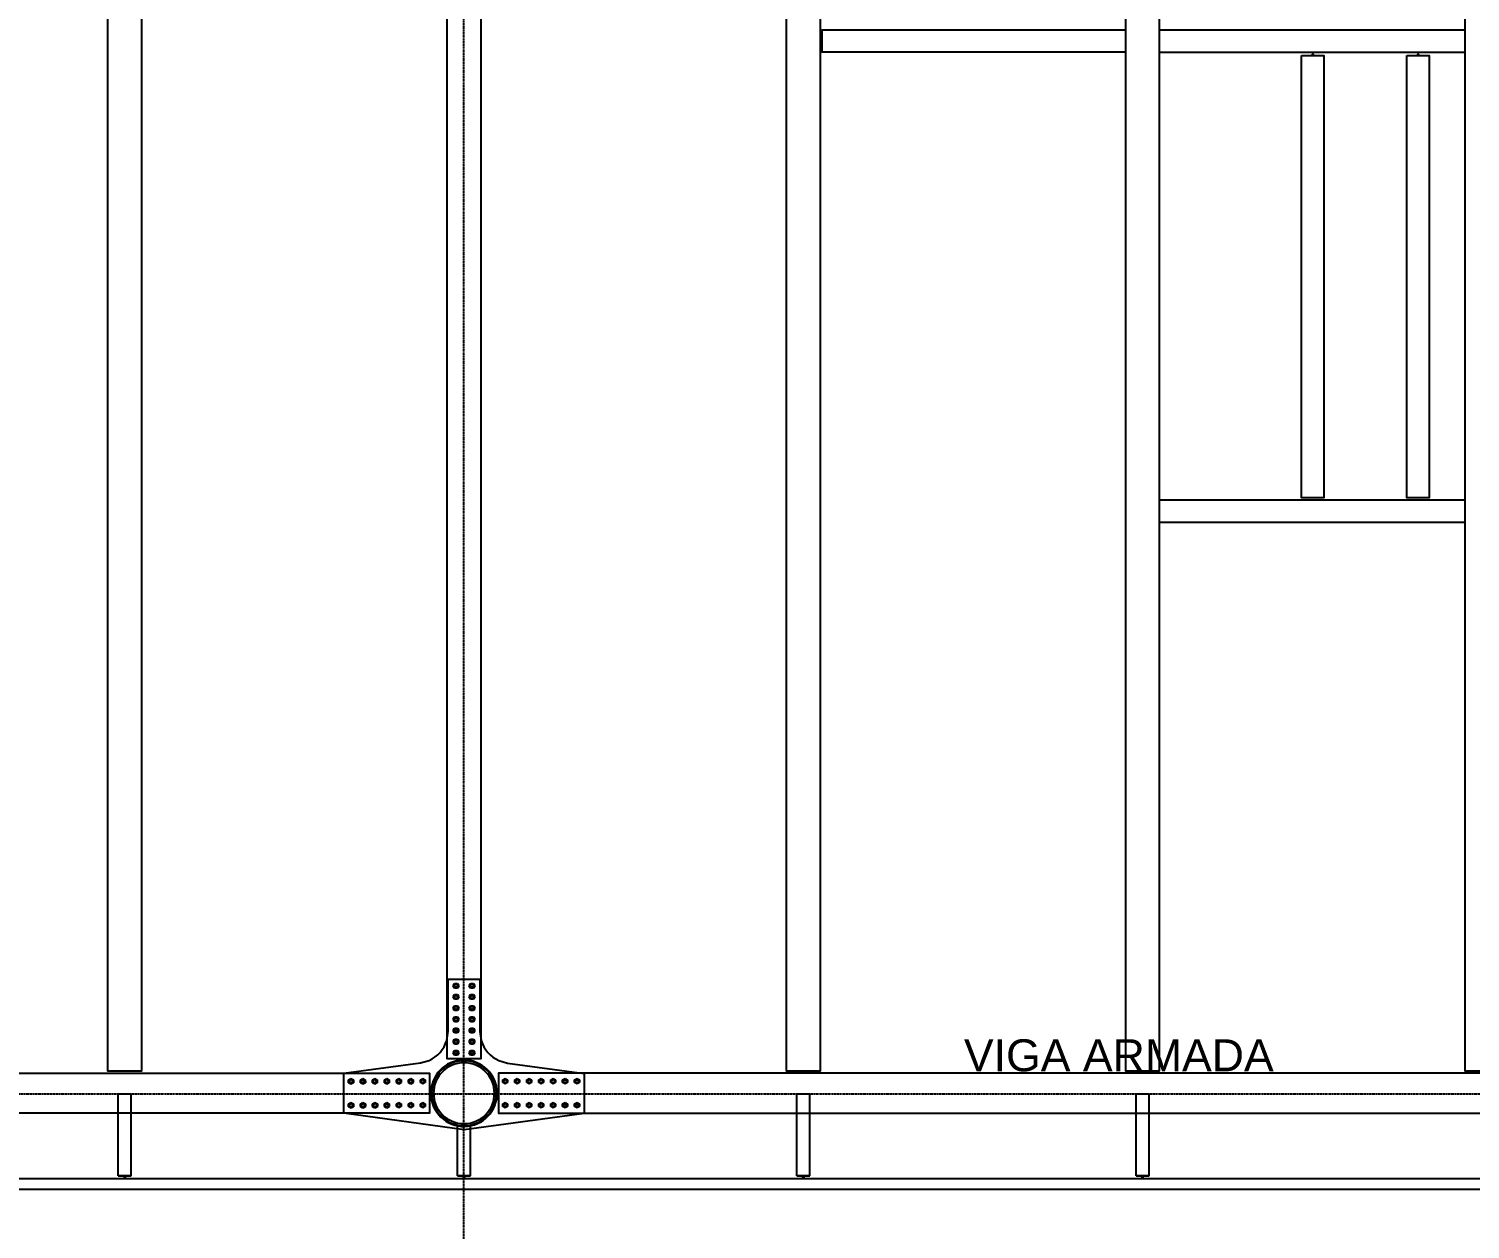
# Model space of a CAD drawing. Header units: millimetres. Extents: x -12345 to 95575, y -14368 to 31862.
# Drawn here: x 5774 to 14802, y 752 to 8267 of the extents above; entities that cross this region are included whole.
import ezdxf
from ezdxf.enums import TextEntityAlignment as Align

# ---------------------------------------------------------------- set-up
doc = ezdxf.new("R2010")
doc.units = ezdxf.units.MM
doc.header["$LTSCALE"] = 0.95
doc.linetypes.add('DXK_LINE_DOT3', pattern=[5.9187, 2.979, -0.9799, 0.9799, -0.9799])
doc.layers.get('0').update_dxf_attribs({"color": 255})
for name, color, linetype, lineweight in [('0-3', 250, 'Continuous', 5), ('E_COLUMNAS-1', 1, 'Continuous', 25), ('E_COLUMNAS-3', 1, 'Continuous', 35), ('E_TEXTO', 3, 'Continuous', 9), ('E_VIGAS-1', 254, 'Continuous', 25), ('S-COLS-HDLN-1', 52, 'Continuous', 9)]:
    doc.layers.add(name, color=color, linetype=linetype, lineweight=lineweight)
doc.layers.add('HCB-EJES', color=1, linetype='Continuous')
doc.layers.add('HCB_VIGAS', color=4, linetype='Continuous')
doc.styles.add('VERDANA', font='arial.ttf')

# ---------------------------------------------------------------- blocks, each defined once
blk = doc.blocks.new('EST_SFM_VIGA-METALICA-SECCION-C - EST_SFM_VIGA-METALICA-UPN160-1509776-_10_00m_N_E_-NIVEL-3 DOC')
at = {"layer": 'E_VIGAS-1'}
for p, q in [((44.8215, 0.0471), (-44.8313, 0.0471)), ((-44.8313, -0.0179), (44.8215, -0.0179))]:
    blk.add_line(p, q, dxfattribs=at)
blk = doc.blocks.new('DCTIB_CNI_EST_MOD-1A-FAC_0001_rvt-2-_10_00m_N_E_-NIVEL-3 DOC')
at = {"layer": 'E_VIGAS-1'}
for p, q in [((-76.3279, 142.2608), (-76.2459, 142.2608)), ((-76.3279, 141.7491), (-76.3279, 142.2608)), ((-76.2459, 141.7491), (-76.2459, 142.2608)), ((-72.0779, 142.2608), (-71.9959, 142.2608)), ((-72.0779, 141.7491), (-72.0779, 142.2608)), ((-71.9959, 141.7491), (-71.9959, 142.2608)), ((-69.9529, 142.2608), (-69.8709, 142.2608)), ((-69.9529, 141.7491), (-69.9529, 142.2608)), ((-69.8709, 141.7491), (-69.8709, 142.2608)), ((-74.2029, 142.0626), (-74.1209, 142.0626)), ((-74.2029, 141.7491), (-74.2029, 142.0626)), ((-74.1209, 141.7491), (-74.1209, 142.0626)), ((-76.2459, 141.7491), (-76.3279, 141.7491)), ((-76.3279, 141.7482), (-76.3279, 141.7491)), ((-76.3279, 141.7491), (-76.2459, 141.7491)), ((-76.3001, 141.7482), (-76.3279, 141.7482)), ((-76.2894, 141.7432), (-76.2894, 141.7484)), ((-76.2894, 141.7292), (-76.2894, 141.7432)), ((-76.2844, 141.7483), (-76.2844, 141.7432)), ((-76.2844, 141.7432), (-76.2844, 141.7292)), ((-76.2459, 141.7482), (-76.2737, 141.7482)), ((-76.2459, 141.7491), (-76.2459, 141.7482)), ((-74.1209, 141.7491), (-74.2029, 141.7491)), ((-74.2029, 141.7482), (-74.2029, 141.7491)), ((-74.2029, 141.7491), (-74.1209, 141.7491)), ((-74.1751, 141.7482), (-74.2029, 141.7482)), ((-74.1644, 141.7432), (-74.1644, 141.7484)), ((-74.1644, 141.7292), (-74.1644, 141.7432)), ((-74.1594, 141.7483), (-74.1594, 141.7432)), ((-74.1594, 141.7432), (-74.1594, 141.7292)), ((-74.1209, 141.7482), (-74.1487, 141.7482)), ((-74.1209, 141.7491), (-74.1209, 141.7482)), ((-71.9959, 141.7491), (-72.0779, 141.7491)), ((-72.0779, 141.7482), (-72.0779, 141.7491)), ((-72.0779, 141.7491), (-71.9959, 141.7491)), ((-72.0501, 141.7482), (-72.0779, 141.7482)), ((-72.0394, 141.7432), (-72.0394, 141.7484)), ((-72.0394, 141.7292), (-72.0394, 141.7432)), ((-72.0344, 141.7483), (-72.0344, 141.7432)), ((-72.0344, 141.7432), (-72.0344, 141.7292)), ((-71.9959, 141.7482), (-72.0237, 141.7482)), ((-71.9959, 141.7491), (-71.9959, 141.7482)), ((-69.8709, 141.7491), (-69.9529, 141.7491)), ((-69.9529, 141.7482), (-69.9529, 141.7491)), ((-69.9529, 141.7491), (-69.8709, 141.7491)), ((-69.9251, 141.7482), (-69.9529, 141.7482)), ((-69.9144, 141.7432), (-69.9144, 141.7484)), ((-69.9144, 141.7292), (-69.9144, 141.7432)), ((-69.9094, 141.7483), (-69.9094, 141.7432)), ((-69.9094, 141.7432), (-69.9094, 141.7292)), ((-69.8709, 141.7482), (-69.8987, 141.7482)), ((-69.8709, 141.7491), (-69.8709, 141.7482))]:
    blk.add_line(p, q, dxfattribs=at)
for points, knots in [([(-76.3001, 141.7482), (-76.2992, 141.7482), (-76.2975, 141.7481), (-76.2951, 141.7479), (-76.293, 141.7475), (-76.2911, 141.7467), (-76.2897, 141.7453), (-76.2894, 141.7439), (-76.2894, 141.7432)], [0, 0, 0, 0, 0.142857, 0.285714, 0.428571, 0.571429, 0.785714, 1, 1, 1, 1]), ([(-76.2894, 141.7432), (-76.2894, 141.7442), (-76.2898, 141.7455), (-76.2913, 141.7468), (-76.2929, 141.7474), (-76.2943, 141.7477), (-76.2954, 141.7479), (-76.2972, 141.7481), (-76.2988, 141.7482), (-76.3001, 141.7482)], [0, 0, 0, 0, 0.285714, 0.428571, 0.571429, 0.678571, 0.732143, 0.785714, 1, 1, 1, 1]), ([(-76.2737, 141.7482), (-76.2745, 141.7482), (-76.2762, 141.7481), (-76.2786, 141.7479), (-76.2807, 141.7475), (-76.2827, 141.7467), (-76.2841, 141.7453), (-76.2844, 141.7439), (-76.2844, 141.7432)], [0, 0, 0, 0, 0.142857, 0.285714, 0.428571, 0.571429, 0.785714, 1, 1, 1, 1]), ([(-76.2844, 141.7432), (-76.2844, 141.7442), (-76.284, 141.7455), (-76.2824, 141.7468), (-76.2809, 141.7474), (-76.2794, 141.7477), (-76.2783, 141.7479), (-76.2765, 141.7481), (-76.2749, 141.7482), (-76.2737, 141.7482)], [0, 0, 0, 0, 0.285714, 0.428571, 0.571429, 0.678571, 0.732143, 0.785714, 1, 1, 1, 1]), ([(-74.1751, 141.7482), (-74.1742, 141.7482), (-74.1725, 141.7481), (-74.1701, 141.7479), (-74.168, 141.7475), (-74.1661, 141.7467), (-74.1647, 141.7453), (-74.1644, 141.7439), (-74.1644, 141.7432)], [0, 0, 0, 0, 0.142857, 0.285714, 0.428571, 0.571429, 0.785714, 1, 1, 1, 1]), ([(-74.1644, 141.7432), (-74.1644, 141.7442), (-74.1648, 141.7455), (-74.1663, 141.7468), (-74.1679, 141.7474), (-74.1693, 141.7477), (-74.1704, 141.7479), (-74.1722, 141.7481), (-74.1738, 141.7482), (-74.1751, 141.7482)], [0, 0, 0, 0, 0.285714, 0.428571, 0.571429, 0.678571, 0.732143, 0.785714, 1, 1, 1, 1]), ([(-74.1487, 141.7482), (-74.1495, 141.7482), (-74.1512, 141.7481), (-74.1536, 141.7479), (-74.1557, 141.7475), (-74.1577, 141.7467), (-74.1591, 141.7453), (-74.1594, 141.7439), (-74.1594, 141.7432)], [0, 0, 0, 0, 0.142857, 0.285714, 0.428571, 0.571429, 0.785714, 1, 1, 1, 1]), ([(-74.1594, 141.7432), (-74.1594, 141.7442), (-74.159, 141.7455), (-74.1574, 141.7468), (-74.1559, 141.7474), (-74.1544, 141.7477), (-74.1533, 141.7479), (-74.1515, 141.7481), (-74.1499, 141.7482), (-74.1487, 141.7482)], [0, 0, 0, 0, 0.285714, 0.428571, 0.571429, 0.678571, 0.732143, 0.785714, 1, 1, 1, 1]), ([(-72.0501, 141.7482), (-72.0492, 141.7482), (-72.0475, 141.7481), (-72.0451, 141.7479), (-72.043, 141.7475), (-72.0411, 141.7467), (-72.0397, 141.7453), (-72.0394, 141.7439), (-72.0394, 141.7432)], [0, 0, 0, 0, 0.142857, 0.285714, 0.428571, 0.571429, 0.785714, 1, 1, 1, 1]), ([(-72.0394, 141.7432), (-72.0394, 141.7442), (-72.0398, 141.7455), (-72.0413, 141.7468), (-72.0429, 141.7474), (-72.0443, 141.7477), (-72.0454, 141.7479), (-72.0472, 141.7481), (-72.0488, 141.7482), (-72.0501, 141.7482)], [0, 0, 0, 0, 0.285714, 0.428571, 0.571429, 0.678571, 0.732143, 0.785714, 1, 1, 1, 1]), ([(-72.0237, 141.7482), (-72.0245, 141.7482), (-72.0262, 141.7481), (-72.0286, 141.7479), (-72.0307, 141.7475), (-72.0327, 141.7467), (-72.0341, 141.7453), (-72.0344, 141.7439), (-72.0344, 141.7432)], [0, 0, 0, 0, 0.142857, 0.285714, 0.428571, 0.571429, 0.785714, 1, 1, 1, 1]), ([(-72.0344, 141.7432), (-72.0344, 141.7442), (-72.034, 141.7455), (-72.0324, 141.7468), (-72.0309, 141.7474), (-72.0294, 141.7477), (-72.0283, 141.7479), (-72.0265, 141.7481), (-72.0249, 141.7482), (-72.0237, 141.7482)], [0, 0, 0, 0, 0.285714, 0.428571, 0.571429, 0.678571, 0.732143, 0.785714, 1, 1, 1, 1]), ([(-69.9251, 141.7482), (-69.9242, 141.7482), (-69.9225, 141.7481), (-69.9201, 141.7479), (-69.918, 141.7475), (-69.9161, 141.7467), (-69.9147, 141.7453), (-69.9144, 141.7439), (-69.9144, 141.7432)], [0, 0, 0, 0, 0.142857, 0.285714, 0.428571, 0.571429, 0.785714, 1, 1, 1, 1]), ([(-69.9144, 141.7432), (-69.9144, 141.7442), (-69.9148, 141.7455), (-69.9163, 141.7468), (-69.9179, 141.7474), (-69.9193, 141.7477), (-69.9204, 141.7479), (-69.9222, 141.7481), (-69.9238, 141.7482), (-69.9251, 141.7482)], [0, 0, 0, 0, 0.285714, 0.428571, 0.571429, 0.678571, 0.732143, 0.785714, 1, 1, 1, 1]), ([(-69.8987, 141.7482), (-69.8995, 141.7482), (-69.9012, 141.7481), (-69.9036, 141.7479), (-69.9057, 141.7475), (-69.9077, 141.7467), (-69.9091, 141.7453), (-69.9094, 141.7439), (-69.9094, 141.7432)], [0, 0, 0, 0, 0.142857, 0.285714, 0.428571, 0.571429, 0.785714, 1, 1, 1, 1]), ([(-69.9094, 141.7432), (-69.9094, 141.7442), (-69.909, 141.7455), (-69.9074, 141.7468), (-69.9059, 141.7474), (-69.9044, 141.7477), (-69.9033, 141.7479), (-69.9015, 141.7481), (-69.8999, 141.7482), (-69.8987, 141.7482)], [0, 0, 0, 0, 0.285714, 0.428571, 0.571429, 0.678571, 0.732143, 0.785714, 1, 1, 1, 1])]:
    blk.add_open_spline(points, degree=3, knots=knots, dxfattribs=at)
blk.add_blockref('EST_SFM_VIGA-METALICA-SECCION-C - EST_SFM_VIGA-METALICA-UPN160-1509776-_10_00m_N_E_-NIVEL-3 DOC', (-41.042, 141.682), dxfattribs=at)
blk = doc.blocks.new('EST_SCM_COLUMNA-METALICA-SECCION-CIRCULAR - EST_SCM_COLUMNA-TUBULAR-CIRCULAR_PTEØ_16__e_12_7mm-V40-_10_00m_N_E_-NIVEL-3 DOC')
at = {"layer": 'S-COLS-HDLN-1'}
h = blk.add_hatch(dxfattribs=at)
h.set_pattern_fill('FP_8', color=256, style=0, pattern_type=2)
h.set_pattern_definition([(45, (-142.266, -74.162), (-0.15909903, 0.15909903), [])])
h.paths.add_polyline_path([(-0.2032, 0), (-0.1973, -0.0486), (-0.1799, -0.0944), (-0.1521, -0.1347), (-0.1154, -0.1672), (-0.0721, -0.19), (-0.02, -0.2017), (0.0245, -0.2017), (0.0721, -0.19), (0.1154, -0.1672), (0.1521, -0.1347), (0.1822, -0.0885), (0.1977, -0.0456), (0.2025, 0.0061), (0.1973, 0.0486), (0.1799, 0.0944), (0.1521, 0.1347), (0.1154, 0.1672), (0.0676, 0.1911), (0.02, 0.2017), (-0.0245, 0.2017), (-0.0721, 0.19), (-0.1154, 0.1672), (-0.1521, 0.1347), (-0.1822, 0.0885), (-0.1977, 0.0456), (-0.2032, 0.0002)])
h.paths.add_polyline_path([(-0.1905, 0), (-0.1838, 0.0486), (-0.1646, 0.0944), (-0.1426, 0.1263), (-0.1082, 0.1568), (-0.0676, 0.1781), (-0.02, 0.1891), (0.0245, 0.1887), (0.0721, 0.1758), (0.1082, 0.1568), (0.1426, 0.1263), (0.1687, 0.0885), (0.185, 0.0456), (0.1898, -0.0061), (0.185, -0.0456), (0.1687, -0.0885), (0.1426, -0.1263), (0.1082, -0.1568), (0.0676, -0.1781), (0.02, -0.1891), (-0.0245, -0.1887), (-0.0676, -0.1781), (-0.1082, -0.1568), (-0.1426, -0.1263), (-0.1687, -0.0885), (-0.185, -0.0456)])
at = {"layer": 'E_COLUMNAS-1'}
for radius, start, end in [(0.2032, 360, 180), (0.1905, 0, 180), (0.2032, 180, 360), (0.1905, 180, 0)]:
    blk.add_arc((0, 0), radius, start, end, dxfattribs=at)
blk = doc.blocks.new('Bolt-72574620-1856 - 1471')
at = {"color": 253, "linetype": 'Continuous'}
for p, q in [((21466.3, 7867), (21481.3, 7875.6)), ((21466.3, 7849.6), (21466.3, 7867)), ((21481.3, 7875.6), (21496.3, 7867)), ((21496.3, 7867), (21496.3, 7849.6)), ((21541.3, 7867), (21556.3, 7875.6)), ((21541.3, 7849.6), (21541.3, 7867)), ((21556.3, 7875.6), (21571.3, 7867)), ((21571.3, 7867), (21571.3, 7849.6)), ((21616.3, 7867), (21631.3, 7875.6)), ((21616.3, 7849.6), (21616.3, 7867)), ((21631.3, 7875.6), (21646.3, 7867)), ((21646.3, 7867), (21646.3, 7849.6)), ((21691.3, 7867), (21706.3, 7875.6)), ((21691.3, 7849.6), (21691.3, 7867)), ((21706.3, 7875.6), (21721.3, 7867)), ((21721.3, 7867), (21721.3, 7849.6)), ((21766.3, 7867), (21781.3, 7875.6)), ((21766.3, 7849.6), (21766.3, 7867)), ((21781.3, 7875.6), (21796.3, 7867)), ((21796.3, 7867), (21796.3, 7849.6)), ((21841.3, 7867), (21856.3, 7875.6)), ((21841.3, 7849.6), (21841.3, 7867)), ((21856.3, 7875.6), (21871.3, 7867)), ((21871.3, 7867), (21871.3, 7849.6)), ((21916.3, 7867), (21931.3, 7875.6)), ((21916.3, 7849.6), (21916.3, 7867)), ((21931.3, 7875.6), (21946.3, 7867)), ((21946.3, 7867), (21946.3, 7849.6)), ((21481.3, 7841), (21466.3, 7849.6)), ((21496.3, 7849.6), (21481.3, 7841)), ((21556.3, 7841), (21541.3, 7849.6)), ((21571.3, 7849.6), (21556.3, 7841)), ((21631.3, 7841), (21616.3, 7849.6)), ((21646.3, 7849.6), (21631.3, 7841)), ((21706.3, 7841), (21691.3, 7849.6)), ((21721.3, 7849.6), (21706.3, 7841)), ((21781.3, 7841), (21766.3, 7849.6)), ((21796.3, 7849.6), (21781.3, 7841)), ((21856.3, 7841), (21841.3, 7849.6)), ((21871.3, 7849.6), (21856.3, 7841)), ((21931.3, 7841), (21916.3, 7849.6)), ((21946.3, 7849.6), (21931.3, 7841)), ((21466.3, 7717), (21481.3, 7725.6)), ((21466.3, 7699.6), (21466.3, 7717)), ((21481.3, 7691), (21466.3, 7699.6)), ((21481.3, 7725.6), (21496.3, 7717)), ((21496.3, 7699.6), (21481.3, 7691)), ((21496.3, 7717), (21496.3, 7699.6)), ((21541.3, 7717), (21556.3, 7725.6)), ((21541.3, 7699.6), (21541.3, 7717)), ((21556.3, 7691), (21541.3, 7699.6)), ((21556.3, 7725.6), (21571.3, 7717)), ((21571.3, 7699.6), (21556.3, 7691)), ((21571.3, 7717), (21571.3, 7699.6)), ((21616.3, 7717), (21631.3, 7725.6)), ((21616.3, 7699.6), (21616.3, 7717)), ((21631.3, 7691), (21616.3, 7699.6)), ((21631.3, 7725.6), (21646.3, 7717)), ((21646.3, 7699.6), (21631.3, 7691)), ((21646.3, 7717), (21646.3, 7699.6)), ((21691.3, 7717), (21706.3, 7725.6)), ((21691.3, 7699.6), (21691.3, 7717)), ((21706.3, 7691), (21691.3, 7699.6)), ((21706.3, 7725.6), (21721.3, 7717)), ((21721.3, 7699.6), (21706.3, 7691)), ((21721.3, 7717), (21721.3, 7699.6)), ((21766.3, 7717), (21781.3, 7725.6)), ((21766.3, 7699.6), (21766.3, 7717)), ((21781.3, 7691), (21766.3, 7699.6)), ((21781.3, 7725.6), (21796.3, 7717)), ((21796.3, 7699.6), (21781.3, 7691)), ((21796.3, 7717), (21796.3, 7699.6)), ((21841.3, 7717), (21856.3, 7725.6)), ((21841.3, 7699.6), (21841.3, 7717)), ((21856.3, 7691), (21841.3, 7699.6)), ((21856.3, 7725.6), (21871.3, 7717)), ((21871.3, 7699.6), (21856.3, 7691)), ((21871.3, 7717), (21871.3, 7699.6)), ((21916.3, 7717), (21931.3, 7725.6)), ((21916.3, 7699.6), (21916.3, 7717)), ((21931.3, 7691), (21916.3, 7699.6)), ((21931.3, 7725.6), (21946.3, 7717)), ((21946.3, 7699.6), (21931.3, 7691)), ((21946.3, 7717), (21946.3, 7699.6))]:
    blk.add_line(p, q, dxfattribs=at)
for centre, radius, start, end in [((21481.3, 7858.3), 11.5, 18, 198), ((21481.3, 7858.3), 11.5, 198, 18), ((21481.3, 7858.3), 10, 90, 270), ((21481.3, 7858.3), 10, 270, 90), ((21556.3, 7858.3), 11.5, 18, 198), ((21556.3, 7858.3), 11.5, 198, 18), ((21556.3, 7858.3), 10, 90, 270), ((21556.3, 7858.3), 10, 270, 90), ((21631.3, 7858.3), 11.5, 18, 198), ((21631.3, 7858.3), 11.5, 198, 18), ((21631.3, 7858.3), 10, 90, 270), ((21631.3, 7858.3), 10, 270, 90), ((21706.3, 7858.3), 11.5, 18, 198), ((21706.3, 7858.3), 11.5, 198, 18), ((21706.3, 7858.3), 10, 90, 270), ((21706.3, 7858.3), 10, 270, 90), ((21781.3, 7858.3), 11.5, 18, 198), ((21781.3, 7858.3), 11.5, 198, 18), ((21781.3, 7858.3), 10, 90, 270), ((21781.3, 7858.3), 10, 270, 90), ((21856.3, 7858.3), 11.5, 18, 198), ((21856.3, 7858.3), 11.5, 198, 18), ((21856.3, 7858.3), 10, 90, 270), ((21856.3, 7858.3), 10, 270, 90), ((21931.3, 7858.3), 11.5, 18, 198), ((21931.3, 7858.3), 11.5, 198, 18), ((21931.3, 7858.3), 10, 90, 270), ((21931.3, 7858.3), 10, 270, 90), ((21481.3, 7708.3), 11.5, 18, 198), ((21481.3, 7708.3), 11.5, 198, 18), ((21481.3, 7708.3), 10, 90, 270), ((21481.3, 7708.3), 10, 270, 90), ((21556.3, 7708.3), 11.5, 18, 198), ((21556.3, 7708.3), 11.5, 198, 18), ((21556.3, 7708.3), 10, 90, 270), ((21556.3, 7708.3), 10, 270, 90), ((21631.3, 7708.3), 11.5, 18, 198), ((21631.3, 7708.3), 11.5, 198, 18), ((21631.3, 7708.3), 10, 90, 270), ((21631.3, 7708.3), 10, 270, 90), ((21706.3, 7708.3), 11.5, 18, 198), ((21706.3, 7708.3), 11.5, 198, 18), ((21706.3, 7708.3), 10, 90, 270), ((21706.3, 7708.3), 10, 270, 90), ((21781.3, 7708.3), 11.5, 18, 198), ((21781.3, 7708.3), 11.5, 198, 18), ((21781.3, 7708.3), 10, 90, 270), ((21781.3, 7708.3), 10, 270, 90), ((21856.3, 7708.3), 11.5, 18, 198), ((21856.3, 7708.3), 11.5, 198, 18), ((21856.3, 7708.3), 10, 90, 270), ((21856.3, 7708.3), 10, 270, 90), ((21931.3, 7708.3), 11.5, 18, 198), ((21931.3, 7708.3), 11.5, 198, 18), ((21931.3, 7708.3), 10, 90, 270), ((21931.3, 7708.3), 10, 270, 90)]:
    blk.add_arc(centre, radius, start, end, dxfattribs=at)
blk = doc.blocks.new('Part-72574620-1855 - 1471')
at = {"color": 253, "linetype": 'ByBlock'}
for p, q in [((21123.3, 8170.8), (21123.3, 8496.5)), ((21123.3, 8496.5), (21323.3, 8496.5)), ((21323.3, 8496.5), (21323.3, 8170.5)), ((21115.1, 8114.1), (21123.3, 8170.8)), ((21323.3, 8170.5), (21331.5, 8113.8)), ((20470.4, 7908.1), (20950, 7972.6)), ((20950, 7972.6), (21005.1, 7988.2)), ((21441.4, 7988), (21496.5, 7972.3)), ((21496.5, 7972.3), (21976.3, 7907.2)), ((20470.3, 7657.5), (20470.4, 7908.1)), ((21976.3, 7907.2), (21976.3, 7657.2)), ((21223.6, 7553.2), (20470.3, 7657.5)), ((21976.3, 7657.2), (21223.6, 7553.2))]:
    blk.add_line(p, q, dxfattribs=at)
for centre, radius, start, end in [((20923.3, 8170.8), 200, 294.12409, 343.53102), ((21523.3, 8170.5), 200, 196.45546, 245.82184), ((21223.3, 7783.1), 208, 80, 260), ((21223.3, 7783.1), 208, 260, 80)]:
    blk.add_arc(centre, radius, start, end, dxfattribs=at)
blk = doc.blocks.new('Bolt-72574620-1857 - 1471')
at = {"color": 253, "linetype": 'Continuous'}
for p, q in [((20500.3, 7866.3), (20515.3, 7875)), ((20500.4, 7849), (20500.3, 7866.3)), ((20515.3, 7875), (20530.3, 7866.3)), ((20530.3, 7866.3), (20530.4, 7849)), ((20575.3, 7866.4), (20590.3, 7875.1)), ((20575.4, 7849.1), (20575.3, 7866.4)), ((20590.3, 7875.1), (20605.3, 7866.4)), ((20605.3, 7866.4), (20605.4, 7849.1)), ((20650.3, 7866.5), (20665.3, 7875.2)), ((20650.4, 7849.2), (20650.3, 7866.5)), ((20665.3, 7875.2), (20680.3, 7866.5)), ((20680.3, 7866.5), (20680.4, 7849.2)), ((20725.3, 7866.6), (20740.3, 7875.3)), ((20725.4, 7849.3), (20725.3, 7866.6)), ((20740.3, 7875.3), (20755.3, 7866.7)), ((20755.3, 7866.7), (20755.4, 7849.3)), ((20800.3, 7866.7), (20815.3, 7875.4)), ((20800.4, 7849.4), (20800.3, 7866.7)), ((20815.3, 7875.4), (20830.3, 7866.8)), ((20830.3, 7866.8), (20830.4, 7849.4)), ((20875.3, 7866.8), (20890.3, 7875.5)), ((20875.4, 7849.5), (20875.3, 7866.8)), ((20890.3, 7875.5), (20905.3, 7866.9)), ((20905.3, 7866.9), (20905.4, 7849.5)), ((20950.3, 7866.9), (20965.3, 7875.6)), ((20950.4, 7849.6), (20950.3, 7866.9)), ((20965.3, 7875.6), (20980.3, 7867)), ((20980.3, 7867), (20980.4, 7849.7)), ((20515.4, 7840.3), (20500.4, 7849)), ((20530.4, 7849), (20515.4, 7840.3)), ((20590.4, 7840.4), (20575.4, 7849.1)), ((20605.4, 7849.1), (20590.4, 7840.4)), ((20665.4, 7840.5), (20650.4, 7849.2)), ((20680.4, 7849.2), (20665.4, 7840.5)), ((20740.4, 7840.7), (20725.4, 7849.3)), ((20755.4, 7849.3), (20740.4, 7840.7)), ((20815.4, 7840.8), (20800.4, 7849.4)), ((20830.4, 7849.4), (20815.4, 7840.8)), ((20890.4, 7840.9), (20875.4, 7849.5)), ((20905.4, 7849.5), (20890.4, 7840.9)), ((20965.4, 7841), (20950.4, 7849.6)), ((20980.4, 7849.7), (20965.4, 7841)), ((20500.5, 7716.3), (20515.5, 7725)), ((20500.6, 7699), (20500.5, 7716.3)), ((20515.6, 7690.3), (20500.6, 7699)), ((20515.5, 7725), (20530.5, 7716.3)), ((20530.6, 7699), (20515.6, 7690.3)), ((20530.5, 7716.3), (20530.6, 7699)), ((20575.5, 7716.4), (20590.5, 7725.1)), ((20575.6, 7699.1), (20575.5, 7716.4)), ((20590.6, 7690.4), (20575.6, 7699.1)), ((20590.5, 7725.1), (20605.5, 7716.4)), ((20605.6, 7699.1), (20590.6, 7690.4)), ((20605.5, 7716.4), (20605.6, 7699.1)), ((20650.5, 7716.5), (20665.5, 7725.2)), ((20650.6, 7699.2), (20650.5, 7716.5)), ((20665.6, 7690.5), (20650.6, 7699.2)), ((20665.5, 7725.2), (20680.5, 7716.5)), ((20680.6, 7699.2), (20665.6, 7690.5)), ((20680.5, 7716.5), (20680.6, 7699.2)), ((20725.5, 7716.6), (20740.5, 7725.3)), ((20725.6, 7699.3), (20725.5, 7716.6)), ((20740.6, 7690.7), (20725.6, 7699.3)), ((20740.5, 7725.3), (20755.5, 7716.7)), ((20755.6, 7699.3), (20740.6, 7690.7)), ((20755.5, 7716.7), (20755.6, 7699.3)), ((20800.5, 7716.7), (20815.5, 7725.4)), ((20800.6, 7699.4), (20800.5, 7716.7)), ((20815.6, 7690.8), (20800.6, 7699.4)), ((20815.5, 7725.4), (20830.5, 7716.8)), ((20830.6, 7699.4), (20815.6, 7690.8)), ((20830.5, 7716.8), (20830.6, 7699.4)), ((20875.5, 7716.8), (20890.5, 7725.5)), ((20875.6, 7699.5), (20875.5, 7716.8)), ((20890.6, 7690.9), (20875.6, 7699.5)), ((20890.5, 7725.5), (20905.5, 7716.9)), ((20905.6, 7699.5), (20890.6, 7690.9)), ((20905.5, 7716.9), (20905.6, 7699.5)), ((20950.5, 7716.9), (20965.5, 7725.6)), ((20950.6, 7699.6), (20950.5, 7716.9)), ((20965.6, 7691), (20950.6, 7699.6)), ((20965.5, 7725.6), (20980.5, 7717)), ((20980.6, 7699.7), (20965.6, 7691)), ((20980.5, 7717), (20980.6, 7699.7))]:
    blk.add_line(p, q, dxfattribs=at)
for centre, radius, start, end in [((20515.3, 7857.6), 11.5, 18.08248, 198.08248), ((20515.3, 7857.6), 11.5, 198.08248, 18.08248), ((20515.3, 7857.6), 10, 90.08248, 270.08248), ((20515.3, 7857.6), 10, 270.08248, 90.08248), ((20590.3, 7857.8), 11.5, 18.08248, 198.08248), ((20590.3, 7857.8), 11.5, 198.08248, 18.08248), ((20590.3, 7857.8), 10, 90.08248, 270.08248), ((20590.3, 7857.8), 10, 270.08248, 90.08248), ((20665.3, 7857.9), 11.5, 18.08248, 198.08248), ((20665.3, 7857.9), 11.5, 198.08248, 18.08248), ((20665.3, 7857.9), 10, 90.08248, 270.08248), ((20665.3, 7857.9), 10, 270.08248, 90.08248), ((20740.3, 7858), 11.5, 18.08248, 198.08248), ((20740.3, 7858), 11.5, 198.08248, 18.08248), ((20740.3, 7858), 10, 90.08248, 270.08248), ((20740.3, 7858), 10, 270.08248, 90.08248), ((20815.3, 7858.1), 11.5, 18.08248, 198.08248), ((20815.3, 7858.1), 11.5, 198.08248, 18.08248), ((20815.3, 7858.1), 10, 90.08248, 270.08248), ((20815.3, 7858.1), 10, 270.08248, 90.08248), ((20890.3, 7858.2), 11.5, 18.08248, 198.08248), ((20890.3, 7858.2), 11.5, 198.08248, 18.08248), ((20890.3, 7858.2), 10, 90.08248, 270.08248), ((20890.3, 7858.2), 10, 270.08248, 90.08248), ((20965.3, 7858.3), 11.5, 18.08248, 198.08248), ((20965.3, 7858.3), 11.5, 198.08248, 18.08248), ((20965.3, 7858.3), 10, 90.08248, 270.08248), ((20965.3, 7858.3), 10, 270.08248, 90.08248), ((20515.6, 7707.6), 11.5, 18.08248, 198.08248), ((20515.6, 7707.6), 11.5, 198.08248, 18.08248), ((20515.6, 7707.6), 10, 90.08248, 270.08248), ((20515.6, 7707.6), 10, 270.08248, 90.08248), ((20590.6, 7707.8), 11.5, 18.08248, 198.08248), ((20590.6, 7707.8), 11.5, 198.08248, 18.08248), ((20590.6, 7707.8), 10, 90.08248, 270.08248), ((20590.6, 7707.8), 10, 270.08248, 90.08248), ((20665.6, 7707.9), 11.5, 18.08248, 198.08248), ((20665.6, 7707.9), 11.5, 198.08248, 18.08248), ((20665.6, 7707.9), 10, 90.08248, 270.08248), ((20665.6, 7707.9), 10, 270.08248, 90.08248), ((20740.6, 7708), 11.5, 18.08248, 198.08248), ((20740.6, 7708), 11.5, 198.08248, 18.08248), ((20740.6, 7708), 10, 90.08248, 270.08248), ((20740.6, 7708), 10, 270.08248, 90.08248), ((20815.6, 7708.1), 11.5, 18.08248, 198.08248), ((20815.6, 7708.1), 11.5, 198.08248, 18.08248), ((20815.6, 7708.1), 10, 90.08248, 270.08248), ((20815.6, 7708.1), 10, 270.08248, 90.08248), ((20890.6, 7708.2), 11.5, 18.08248, 198.08248), ((20890.6, 7708.2), 11.5, 198.08248, 18.08248), ((20890.6, 7708.2), 10, 90.08248, 270.08248), ((20890.6, 7708.2), 10, 270.08248, 90.08248), ((20965.6, 7708.3), 11.5, 18.08248, 198.08248), ((20965.6, 7708.3), 11.5, 198.08248, 18.08248), ((20965.6, 7708.3), 10, 90.08248, 270.08248), ((20965.6, 7708.3), 10, 270.08248, 90.08248)]:
    blk.add_arc(centre, radius, start, end, dxfattribs=at)
blk = doc.blocks.new('Bolt-72574620-3450 - 1471')
at = {"color": 253, "linetype": 'Continuous'}
for p, q in [((21156, 8456.1), (21164.7, 8471.1)), ((21164.7, 8441.1), (21156, 8456.1)), ((21156, 8386.1), (21164.7, 8401.1)), ((21164.7, 8471.1), (21182, 8471.1)), ((21182, 8441.1), (21164.7, 8441.1)), ((21164.7, 8401.1), (21182, 8401.1)), ((21182, 8471.1), (21190.7, 8456.1)), ((21190.7, 8456.1), (21182, 8441.1)), ((21182, 8401.1), (21190.7, 8386.1)), ((21256, 8456.1), (21264.7, 8471.1)), ((21264.7, 8441.1), (21256, 8456.1)), ((21256, 8386.1), (21264.7, 8401.1)), ((21264.7, 8471.1), (21282, 8471.1)), ((21282, 8441.1), (21264.7, 8441.1)), ((21264.7, 8401.1), (21282, 8401.1)), ((21282, 8471.1), (21290.7, 8456.1)), ((21290.7, 8456.1), (21282, 8441.1)), ((21282, 8401.1), (21290.7, 8386.1)), ((21164.7, 8371.1), (21156, 8386.1)), ((21156, 8316.1), (21164.7, 8331.1)), ((21164.7, 8301.1), (21156, 8316.1)), ((21182, 8371.1), (21164.7, 8371.1)), ((21164.7, 8331.1), (21182, 8331.1)), ((21190.7, 8386.1), (21182, 8371.1)), ((21182, 8331.1), (21190.7, 8316.1)), ((21190.7, 8316.1), (21182, 8301.1)), ((21264.7, 8371.1), (21256, 8386.1)), ((21256, 8316.1), (21264.7, 8331.1)), ((21264.7, 8301.1), (21256, 8316.1)), ((21282, 8371.1), (21264.7, 8371.1)), ((21264.7, 8331.1), (21282, 8331.1)), ((21290.7, 8386.1), (21282, 8371.1)), ((21282, 8331.1), (21290.7, 8316.1)), ((21290.7, 8316.1), (21282, 8301.1)), ((21156, 8246.1), (21164.7, 8261.1)), ((21164.7, 8231.1), (21156, 8246.1)), ((21182, 8301.1), (21164.7, 8301.1)), ((21164.7, 8261.1), (21182, 8261.1)), ((21182, 8231.1), (21164.7, 8231.1)), ((21182, 8261.1), (21190.7, 8246.1)), ((21190.7, 8246.1), (21182, 8231.1)), ((21256, 8246.1), (21264.7, 8261.1)), ((21264.7, 8231.1), (21256, 8246.1)), ((21282, 8301.1), (21264.7, 8301.1)), ((21264.7, 8261.1), (21282, 8261.1)), ((21282, 8231.1), (21264.7, 8231.1)), ((21282, 8261.1), (21290.7, 8246.1)), ((21290.7, 8246.1), (21282, 8231.1)), ((21156, 8176.1), (21164.7, 8191.1)), ((21164.7, 8161.1), (21156, 8176.1)), ((21164.7, 8191.1), (21182, 8191.1)), ((21182, 8161.1), (21164.7, 8161.1)), ((21182, 8191.1), (21190.7, 8176.1)), ((21190.7, 8176.1), (21182, 8161.1)), ((21256, 8176.1), (21264.7, 8191.1)), ((21264.7, 8161.1), (21256, 8176.1)), ((21264.7, 8191.1), (21282, 8191.1)), ((21282, 8161.1), (21264.7, 8161.1)), ((21282, 8191.1), (21290.7, 8176.1)), ((21290.7, 8176.1), (21282, 8161.1)), ((21156, 8106.1), (21164.7, 8121.1)), ((21164.7, 8091.1), (21156, 8106.1)), ((21156, 8036.1), (21164.7, 8051.1)), ((21164.7, 8021.1), (21156, 8036.1)), ((21164.7, 8121.1), (21182, 8121.1)), ((21182, 8091.1), (21164.7, 8091.1)), ((21164.7, 8051.1), (21182, 8051.1)), ((21182, 8121.1), (21190.7, 8106.1)), ((21190.7, 8106.1), (21182, 8091.1)), ((21182, 8051.1), (21190.7, 8036.1)), ((21190.7, 8036.1), (21182, 8021.1)), ((21256, 8106.1), (21264.7, 8121.1)), ((21264.7, 8091.1), (21256, 8106.1)), ((21256, 8036.1), (21264.7, 8051.1)), ((21264.7, 8021.1), (21256, 8036.1)), ((21264.7, 8121.1), (21282, 8121.1)), ((21282, 8091.1), (21264.7, 8091.1)), ((21264.7, 8051.1), (21282, 8051.1)), ((21282, 8121.1), (21290.7, 8106.1)), ((21290.7, 8106.1), (21282, 8091.1)), ((21282, 8051.1), (21290.7, 8036.1)), ((21290.7, 8036.1), (21282, 8021.1)), ((21182, 8021.1), (21164.7, 8021.1)), ((21282, 8021.1), (21264.7, 8021.1))]:
    blk.add_line(p, q, dxfattribs=at)
for centre, radius, start, end in [((21173.3, 8456.1), 11.5, 108, 288), ((21173.3, 8386.1), 11.5, 108, 288), ((21173.3, 8456.1), 10, 0, 180), ((21173.3, 8456.1), 10, 180, 0), ((21173.3, 8386.1), 10, 0, 180), ((21173.3, 8456.1), 11.5, 288, 108), ((21173.3, 8386.1), 11.5, 288, 108), ((21273.3, 8456.1), 11.5, 108, 288), ((21273.3, 8386.1), 11.5, 108, 288), ((21273.3, 8456.1), 10, 0, 180), ((21273.3, 8456.1), 10, 180, 0), ((21273.3, 8386.1), 10, 0, 180), ((21273.3, 8456.1), 11.5, 288, 108), ((21273.3, 8386.1), 11.5, 288, 108), ((21173.3, 8316.1), 11.5, 108, 288), ((21173.3, 8386.1), 10, 180, 0), ((21173.3, 8316.1), 10, 0, 180), ((21173.3, 8316.1), 10, 180, 0), ((21173.3, 8316.1), 11.5, 288, 108), ((21273.3, 8316.1), 11.5, 108, 288), ((21273.3, 8386.1), 10, 180, 0), ((21273.3, 8316.1), 10, 0, 180), ((21273.3, 8316.1), 10, 180, 0), ((21273.3, 8316.1), 11.5, 288, 108), ((21173.3, 8246.1), 11.5, 108, 288), ((21173.3, 8246.1), 10, 0, 180), ((21173.3, 8246.1), 10, 180, 0), ((21173.3, 8246.1), 11.5, 288, 108), ((21273.3, 8246.1), 11.5, 108, 288), ((21273.3, 8246.1), 10, 0, 180), ((21273.3, 8246.1), 10, 180, 0), ((21273.3, 8246.1), 11.5, 288, 108), ((21173.3, 8176.1), 11.5, 108, 288), ((21173.3, 8176.1), 10, 0, 180), ((21173.3, 8176.1), 10, 180, 0), ((21173.3, 8176.1), 11.5, 288, 108), ((21273.3, 8176.1), 11.5, 108, 288), ((21273.3, 8176.1), 10, 0, 180), ((21273.3, 8176.1), 10, 180, 0), ((21273.3, 8176.1), 11.5, 288, 108), ((21173.3, 8106.1), 11.5, 108, 288), ((21173.3, 8036.1), 11.5, 108, 288), ((21173.3, 8106.1), 10, 0, 180), ((21173.3, 8106.1), 10, 180, 0), ((21173.3, 8036.1), 10, 0, 180), ((21173.3, 8036.1), 10, 180, 0), ((21173.3, 8106.1), 11.5, 288, 108), ((21173.3, 8036.1), 11.5, 288, 108), ((21273.3, 8106.1), 11.5, 108, 288), ((21273.3, 8036.1), 11.5, 108, 288), ((21273.3, 8106.1), 10, 0, 180), ((21273.3, 8106.1), 10, 180, 0), ((21273.3, 8036.1), 10, 0, 180), ((21273.3, 8036.1), 10, 180, 0), ((21273.3, 8106.1), 11.5, 288, 108), ((21273.3, 8036.1), 11.5, 288, 108)]:
    blk.add_arc(centre, radius, start, end, dxfattribs=at)

msp = doc.modelspace()

# ---------------------------------------------------------------- linework, layer by layer
at = {"layer": 'HCB-EJES', "linetype": 'DXK_LINE_DOT3'}
for p, q in [((8500, -3906.8), (8500, 29407)), ((-6888.4, 1600), (90118.8, 1600))]:
    msp.add_line(p, q, dxfattribs=at)
at = {"layer": 'HCB_VIGAS'}
for p, q in [((12855, 8260.6), (14770, 8260.6)), ((12855, 8120.6), (14770, 8120.6)), ((12855, 5318.9), (14770, 5318.9)), ((12855, 5178.9), (14770, 5178.9))]:
    msp.add_line(p, q, dxfattribs=at)
for points in [[(6270, 23759.1), (6480, 23759.1), (6480, 1741), (6270, 1741)], [(10520, 23759.1), (10730, 23759.1), (10730, 1741), (10520, 1741)], [(12645, 23759.1), (12855, 23759.1), (12855, 1741), (12645, 1741)], [(14770, 23759.1), (14980, 23759.1), (14980, 1741), (14770, 1741)], [(8395, 23680.9), (8605, 23680.9), (8605, 1819.2), (8395, 1819.2)], [(13746.3, 8100.6), (13886.3, 8100.6), (13886.3, 5331.6), (13746.3, 5331.6)], [(14406.3, 8100.6), (14546.3, 8100.6), (14546.3, 5331.6), (14406.3, 5331.6)], [(215.9, 1478.3), (215.9, 1728.3), (8284.1, 1728.3), (8284.1, 1478.3)], [(16878.2, 1478.3), (16884.3, 1728.3), (8715.9, 1728.3), (8715.9, 1478.3)]]:
    msp.add_lwpolyline(points, close=True, dxfattribs=at)
for points in [[(12645, 8120.6), (10742.7, 8120.6), (10742.7, 8260.6), (12645, 8260.6)], [(13813.5, 8100.6), (13813.5, 8107.9), (13819, 8107.9), (13819, 8100.6)], [(14473.5, 8100.6), (14473.5, 8107.9), (14479, 8107.9), (14479, 8100.6)]]:
    msp.add_lwpolyline(points, dxfattribs=at)

# ---------------------------------------------------------------- block references
for name in ['Part-72574620-1855 - 1471', 'Bolt-72574620-3450 - 1471', 'Bolt-72574620-1857 - 1471', 'Bolt-72574620-1856 - 1471']:
    msp.add_blockref(name, (-12723.3, -6180))
at = {"layer": '0-3', "lineweight": 0, "xscale": 1000.000000003685, "yscale": 1000.000000003685, "zscale": 1000.000000003685}
msp.add_blockref('DCTIB_CNI_EST_MOD-1A-FAC_0001_rvt-2-_10_00m_N_E_-NIVEL-3 DOC', (82662.1, -140662.4), dxfattribs=at)
at = {"layer": 'E_COLUMNAS-3', "xscale": 1000.000000003685, "yscale": 1000.000000003685, "zscale": 1000.000000003685, "rotation": 89.9999999999999}
msp.add_blockref('EST_SCM_COLUMNA-METALICA-SECCION-CIRCULAR - EST_SCM_COLUMNA-TUBULAR-CIRCULAR_PTEØ_16__e_12_7mm-V40-_10_00m_N_E_-NIVEL-3 DOC', (8500, 1603.3), dxfattribs=at)

# ---------------------------------------------------------------- texts
at = {"layer": 'E_TEXTO', "style": 'VERDANA'}
msp.add_text('VIGA ARMADA', height=200, dxfattribs=at).set_placement((12601.4, 1740.7), align=Align.CENTER)

doc.saveas('drawing.dxf')
